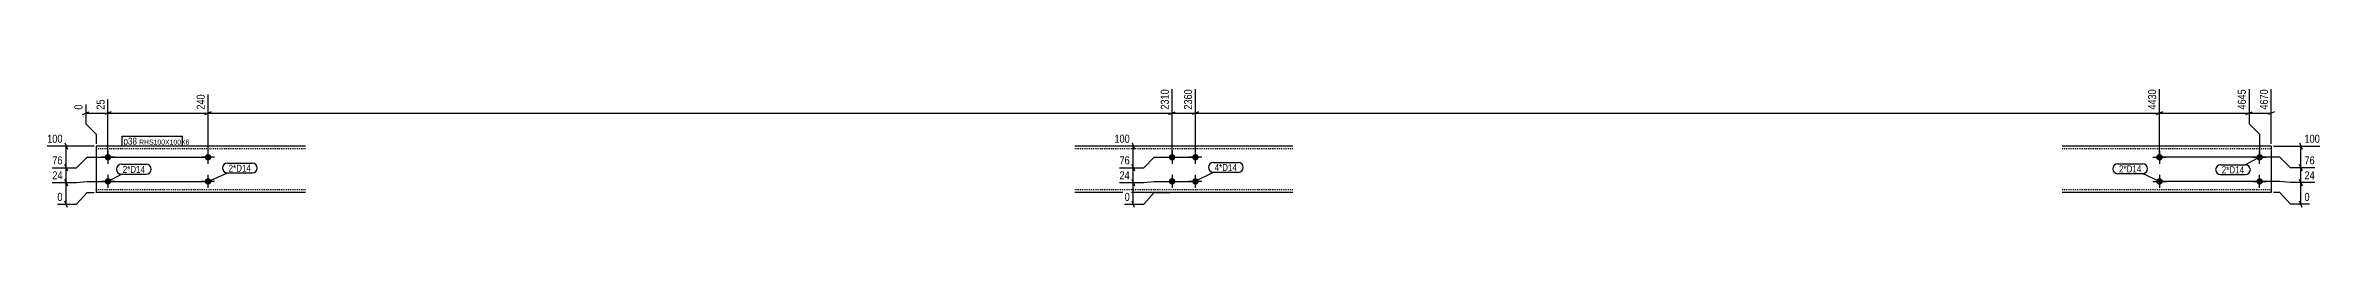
# Model space of a CAD drawing. Header units: millimetres. Extents: x 10 to 16001, y 1 to 271.
# Drawn here: x 10 to 4897, y 14 to 271 of the extents above; entities that cross this region are included whole.
import ezdxf

# ---------------------------------------------------------------- set-up
doc = ezdxf.new("R2010")
doc.units = ezdxf.units.MM
doc.linetypes.add('DXK_LINE_DOT2', pattern=[3.9198, 1.9599, -1.9599])
for name, color, linetype in [('MÅLSÆTNING', 7, 'Continuous'), ('STÅL', 7, 'Continuous'), ('TEKST', 7, 'Continuous')]:
    doc.layers.add(name, color=color, linetype=linetype)
doc.styles.add('Arial Narrow', font='ARIALN.TTF', dxfattribs={"height": 0.2})

msp = doc.modelspace()

# ---------------------------------------------------------------- hatches: boundary and pattern name
at = {"layer": 'STÅL', "linetype": 'Continuous'}
for points in [[(143.9, 114.4, -1), (143.9, 128.4, -1)], [(358.9, 114.4, -1), (358.9, 128.4, -1)], [(2428.9, 128.4, -1), (2428.9, 114.4, -1)], [(2478.9, 114.4, -1), (2478.9, 128.4, -1)], [(4548.9, 128.4, -1), (4548.9, 114.4, -1)], [(4763.9, 128.4, -1), (4763.9, 114.4, -1)], [(143.9, 62.4, -1), (143.9, 76.4, -1)], [(358.9, 62.4, -1), (358.9, 76.4, -1)], [(2428.9, 76.4, -1), (2428.9, 62.4, -1)], [(2478.9, 62.4, -1), (2478.9, 76.4, -1)], [(4548.9, 76.4, -1), (4548.9, 62.4, -1)], [(4763.9, 76.4, -1), (4763.9, 62.4, -1)]]:
    msp.add_hatch(color=3, dxfattribs=at).paths.add_polyline_path(points)

# ---------------------------------------------------------------- linework, layer by layer
at = {"layer": 'MÅLSÆTNING', "color": 7, "linetype": 'Continuous'}
for p, q in [((143.9, 125.9), (143.9, 245.8)), ((143.9, 125.9), (143.9, 245.8)), ((358.9, 125.9), (358.9, 256.8)), ((358.9, 125.9), (358.9, 256.8)), ((2428.9, 125.9), (2428.9, 267.7)), ((2478.9, 125.9), (2478.9, 267.7)), ((2478.9, 125.9), (2478.9, 267.7)), ((4548.9, 125.9), (4548.9, 267.7)), ((4548.9, 125.9), (4548.9, 267.7)), ((4741.4, 267.7), (4741.4, 193.7)), ((4788.9, 150), (4788.9, 267.7)), ((89.6, 213.5), (103.1, 218.9)), ((96.4, 234.8), (96.4, 193.7)), ((96.4, 216.2), (143.9, 216.2)), ((150.6, 218.9), (137.1, 213.5)), ((150.6, 218.9), (137.1, 213.5)), ((143.9, 216.2), (358.9, 216.2)), ((365.6, 218.9), (352.1, 213.5)), ((352.1, 213.5), (365.6, 218.9)), ((2422.1, 213.5), (2435.6, 218.9)), ((2428.9, 216.2), (2478.9, 216.2)), ((2485.6, 218.9), (2472.1, 213.5)), ((2485.6, 218.9), (2472.1, 213.5)), ((2478.9, 216.2), (4548.9, 216.2)), ((4555.6, 218.9), (4542.1, 213.5)), ((4542.1, 213.5), (4555.6, 218.9)), ((4734.6, 213.5), (4748.1, 218.9)), ((4741.4, 216.2), (4788.9, 216.2)), ((4795.7, 218.9), (4782.2, 213.5)), ((51.4, 152.2), (56.8, 138.7)), ((96.4, 193.7), (118.9, 171.2)), ((118.9, 171.2), (118.9, 150)), ((2342.8, 152.2), (2348.2, 138.7)), ((4741.4, 193.7), (4763.9, 171.2)), ((4741.4, 193.7), (4763.9, 171.2)), ((4763.9, 171.2), (4763.9, 125.9)), ((4763.9, 171.2), (4763.9, 125.9)), ((114.4, 145.5), (13.5, 145.5)), ((24.5, 98.9), (76.6, 98.9)), ((24.5, 98.9), (76.6, 98.9)), ((56.8, 92.2), (51.4, 105.7)), ((51.4, 105.7), (56.8, 92.2)), ((54.1, 98.9), (54.1, 145.5)), ((54.1, 66.7), (54.1, 98.9)), ((76.6, 98.9), (99.1, 121.4)), ((76.6, 98.9), (99.1, 121.4)), ((99.1, 121.4), (354.4, 121.4)), ((99.1, 121.4), (354.4, 121.4)), ((2424.4, 145.5), (2305, 145.5)), ((2315.9, 98.9), (2368, 98.9)), ((2315.9, 98.9), (2368, 98.9)), ((2348.2, 92.2), (2342.8, 105.7)), ((2342.8, 105.7), (2348.2, 92.2)), ((2345.5, 98.9), (2345.5, 145.5)), ((2345.5, 66.7), (2345.5, 98.9)), ((2368, 98.9), (2390.5, 121.4)), ((2368, 98.9), (2390.5, 121.4)), ((2390.5, 121.4), (2474.4, 121.4)), ((2390.5, 121.4), (2474.4, 121.4)), ((4807.5, 121.4), (4553.4, 121.4)), ((4807.5, 121.4), (4553.4, 121.4)), ((4830, 98.9), (4807.5, 121.4)), ((4830, 98.9), (4807.5, 121.4)), ((4882.1, 98.9), (4830, 98.9)), ((4849.8, 105.7), (4855.2, 92.2)), ((4852.5, 66.7), (4852.5, 98.9)), ((24.5, 66.7), (76.6, 66.7)), ((24.5, 66.7), (76.6, 66.7)), ((56.8, 60), (51.4, 73.5)), ((51.4, 73.5), (56.8, 60)), ((54.1, 20.3), (54.1, 66.7)), ((76.6, 66.7), (99.1, 69.4)), ((76.6, 66.7), (99.1, 69.4)), ((99.1, 69.4), (354.4, 69.4)), ((99.1, 69.4), (354.4, 69.4)), ((2315.9, 66.7), (2368, 66.7)), ((2315.9, 66.7), (2368, 66.7)), ((2348.2, 60), (2342.8, 73.5)), ((2342.8, 73.5), (2348.2, 60)), ((2345.5, 20.3), (2345.5, 66.7)), ((2368, 66.7), (2390.5, 69.4)), ((2368, 66.7), (2390.5, 69.4)), ((2390.5, 69.4), (2474.4, 69.4)), ((2390.5, 69.4), (2474.4, 69.4)), ((4807.5, 69.4), (4553.4, 69.4)), ((4807.5, 69.4), (4553.4, 69.4)), ((4830, 66.7), (4807.5, 69.4)), ((4830, 66.7), (4807.5, 69.4)), ((4882.1, 66.7), (4830, 66.7)), ((4882.1, 66.7), (4830, 66.7)), ((4855.2, 60), (4849.8, 73.5)), ((4849.8, 73.5), (4855.2, 60)), ((4852.5, 20.3), (4852.5, 66.7)), ((35.4, 20.3), (76.6, 20.3)), ((56.8, 13.5), (51.4, 27)), ((76.6, 20.3), (99.1, 45.5)), ((99.1, 45.5), (114.4, 45.5)), ((2326.9, 20.3), (2368, 20.3)), ((2348.2, 13.5), (2342.8, 27)), ((2368, 20.3), (2390.5, 45.5)), ((2390.5, 45.5), (2424.4, 45.5)), ((4807.5, 45.5), (4793.4, 45.5)), ((4830, 20.3), (4807.5, 45.5)), ((4871.2, 20.3), (4830, 20.3)), ((4855.2, 13.5), (4849.8, 27))]:
    msp.add_line(p, q, dxfattribs=at)
at = {"layer": 'STÅL', "color": 2, "linetype": 'Continuous'}
for p, q in [((567.9, 145.5), (118.9, 145.5)), ((118.9, 145.5), (118.9, 46.4)), ((2687.9, 145.5), (2219.9, 145.5)), ((4788.9, 145.5), (4339.9, 145.5)), ((4788.9, 145.5), (4788.9, 144.5)), ((4788.9, 144.5), (4788.9, 141.9)), ((4788.9, 141.9), (4788.9, 45.5)), ((118.9, 45.5), (118.9, 46.4)), ((567.9, 45.5), (118.9, 45.5)), ((2687.9, 45.5), (2219.9, 45.5)), ((4788.9, 45.5), (4339.9, 45.5))]:
    msp.add_line(p, q, dxfattribs=at)
at = {"layer": 'STÅL', "color": 7, "linetype": 'DXK_LINE_DOT2'}
for p, q in [((567.9, 139.5), (118.9, 139.5)), ((2687.9, 139.5), (2219.9, 139.5)), ((4788.9, 139.5), (4339.9, 139.5)), ((118.9, 51.5), (118.9, 51.9)), ((567.9, 51.5), (118.9, 51.5)), ((2687.9, 51.5), (2219.9, 51.5)), ((4788.9, 51.5), (4339.9, 51.5)), ((4788.9, 51.5), (4788.9, 51.9))]:
    msp.add_line(p, q, dxfattribs=at)
at = {"layer": 'STÅL', "color": 3, "linetype": 'Continuous'}
for p, q in [((157.9, 121.4), (129.9, 121.4)), ((143.9, 135.4), (143.9, 107.4)), ((372.9, 121.4), (344.9, 121.4)), ((358.9, 107.4), (358.9, 135.4)), ((2414.9, 121.4), (2442.9, 121.4)), ((2428.9, 135.4), (2428.9, 107.4)), ((2492.9, 121.4), (2464.9, 121.4)), ((2478.9, 107.4), (2478.9, 135.4)), ((4534.9, 121.4), (4562.9, 121.4)), ((4548.9, 135.4), (4548.9, 107.4)), ((4749.9, 121.4), (4777.9, 121.4)), ((4763.9, 107.4), (4763.9, 135.4)), ((157.9, 69.4), (129.9, 69.4)), ((143.9, 83.4), (143.9, 55.4)), ((372.9, 69.4), (344.9, 69.4)), ((358.9, 55.4), (358.9, 83.4)), ((2414.9, 69.4), (2442.9, 69.4)), ((2428.9, 83.4), (2428.9, 55.4)), ((2492.9, 69.4), (2464.9, 69.4)), ((2478.9, 55.4), (2478.9, 83.4)), ((4534.9, 69.4), (4562.9, 69.4)), ((4548.9, 83.4), (4548.9, 55.4)), ((4749.9, 69.4), (4777.9, 69.4)), ((4763.9, 55.4), (4763.9, 83.4))]:
    msp.add_line(p, q, dxfattribs=at)

# ---------------------------------------------------------------- wipeouts: each hides what was drawn before it
at = {"color": 0}
for points in [[(451, 90.3), (451, 106), (403, 106), (403, 90.3)], [(2568, 91.7), (2568, 107.4), (2520.1, 107.4), (2520.1, 91.7)], [(4510, 88.8), (4510, 104.5), (4462, 104.5), (4462, 88.8)]]:
    msp.add_wipeout(points, dxfattribs=at).dxf.layer = 'TEKST'

# ---------------------------------------------------------------- next in the draw order: wipeouts: each hides what was drawn before it
at = {"color": 0, "linetype": 'Continuous'}
for points in [[(140.3, 249.4), (115.1, 249.4), (115.1, 220.3), (140.3, 220.3)], [(2475.3, 271.3), (2450.1, 271.3), (2450.1, 220.3), (2475.3, 220.3)], [(4785.3, 271.3), (4760.1, 271.3), (4760.1, 220.3), (4785.3, 220.3)], [(50, 149.1), (50, 174.3), (9.9, 174.3), (9.9, 149.1)], [(2341.5, 149.1), (2341.5, 174.3), (2301.4, 174.3), (2301.4, 149.1)], [(4885.7, 102.5), (4885.7, 127.7), (4856.6, 127.7), (4856.6, 102.5)]]:
    msp.add_wipeout(points, dxfattribs=at).dxf.layer = 'MÅLSÆTNING'
at = {"color": 0}
for points in [[(206.2, 148.6), (206.2, 164.4), (177.4, 164.4), (177.4, 148.6)], [(223.5, 87.8), (223.5, 103.6), (175.6, 103.6), (175.6, 87.8)], [(451, 90.3), (451, 106), (403, 106), (403, 90.3)], [(2568, 91.7), (2568, 107.4), (2520.1, 107.4), (2520.1, 91.7)], [(4510, 88.8), (4510, 104.5), (4462, 104.5), (4462, 88.8)], [(4730.7, 86.8), (4730.7, 102.5), (4682.7, 102.5), (4682.7, 86.8)]]:
    msp.add_wipeout(points, dxfattribs=at).dxf.layer = 'TEKST'

# ---------------------------------------------------------------- next in the draw order: linework, layer by layer
at = {"layer": 'MÅLSÆTNING', "color": 7, "linetype": 'Continuous'}
for p, q in [((2428.9, 125.9), (2428.9, 267.7)), ((4741.4, 267.7), (4741.4, 193.7)), ((358.9, 216.2), (2428.9, 216.2)), ((2422.1, 213.5), (2435.6, 218.9)), ((4548.9, 216.2), (4741.4, 216.2)), ((4734.6, 213.5), (4748.1, 218.9)), ((4849.8, 152.2), (4855.2, 138.7)), ((4793.4, 145.5), (4893.1, 145.5)), ((4882.1, 98.9), (4830, 98.9)), ((4855.2, 92.2), (4849.8, 105.7)), ((4852.5, 98.9), (4852.5, 145.5))]:
    msp.add_line(p, q, dxfattribs=at)
at = {"layer": 'TEKST', "color": 7, "linetype": 'Continuous'}
for p, q in [((400.3, 108.7), (453.7, 108.7)), ((2517.4, 110.1), (2570.7, 110.1)), ((4459.3, 107.2), (4512.7, 107.2)), ((358.9, 69.4), (400.3, 87.6)), ((400.3, 87.6), (453.7, 87.6)), ((2476.9, 69.4), (2517.4, 89)), ((2517.4, 89), (2570.7, 89)), ((4459.3, 86.1), (4512.7, 86.1)), ((4548.9, 69.4), (4512.7, 86.1))]:
    msp.add_line(p, q, dxfattribs=at)
for centre, start, end in [((400.3, 98.2), 90, 270), ((453.7, 98.2), 270, 90), ((2517.4, 99.5), 90, 270), ((2570.7, 99.5), 270, 90), ((4459.3, 96.6), 90, 270), ((4512.7, 96.6), 270, 90)]:
    msp.add_arc(centre, 10.6, start, end, dxfattribs=at)

# ---------------------------------------------------------------- next in the draw order: texts
at = {"layer": 'MÅLSÆTNING', "color": 3, "linetype": 'Continuous', "style": 'Arial Narrow'}
for s, p in [('25', (136.7, 223.9)), ('2360', (2471.7, 223.9)), ('4670', (4781.7, 223.9))]:
    msp.add_text(s, height=17.18, rotation=90.0002, dxfattribs=at).set_placement(p)
for s, p in [('100', (13.5, 152.7)), ('100', (2305, 152.7)), ('76', (4860.2, 106.1))]:
    msp.add_text(s, height=17.18, dxfattribs=at).set_placement(p)
at = {"layer": 'TEKST', "color": 3, "style": 'Arial Narrow'}
for s, p in [('2*D14', (403, 90.3)), ('4*D14', (2520.1, 91.7)), ('2*D14', (4462, 88.8))]:
    msp.add_text(s, height=15.03, dxfattribs=at).set_placement(p)

# ---------------------------------------------------------------- next in the draw order: wipeouts: each hides what was drawn before it
at = {"color": 0, "linetype": 'Continuous'}
for points in [[(92.8, 238.4), (67.6, 238.4), (67.6, 220.3), (92.8, 220.3)], [(50, 102.5), (50, 127.7), (20.9, 127.7), (20.9, 102.5)], [(2341.5, 102.5), (2341.5, 127.7), (2312.3, 127.7), (2312.3, 102.5)]]:
    msp.add_wipeout(points, dxfattribs=at).dxf.layer = 'MÅLSÆTNING'
at = {"color": 0}
for points in [[(206.2, 148.6), (206.2, 164.4), (177.4, 164.4), (177.4, 148.6)], [(223.5, 87.8), (223.5, 103.6), (175.6, 103.6), (175.6, 87.8)], [(4730.7, 86.8), (4730.7, 102.5), (4682.7, 102.5), (4682.7, 86.8)]]:
    msp.add_wipeout(points, dxfattribs=at).dxf.layer = 'TEKST'

# ---------------------------------------------------------------- next in the draw order: linework, layer by layer
at = {"layer": 'TEKST', "color": 7, "linetype": 'Continuous'}
for p, q in [((174.7, 145.9), (174.7, 167.1)), ((172.9, 106.3), (226.2, 106.3)), ((4680, 105.2), (4733.4, 105.2)), ((4763.9, 121.4), (4733.4, 105.2)), ((143.9, 69.4), (172.9, 85.1)), ((172.9, 85.1), (226.2, 85.1)), ((4680, 84.1), (4733.4, 84.1))]:
    msp.add_line(p, q, dxfattribs=at)
for centre, start, end in [((172.9, 95.7), 90, 270), ((226.2, 95.7), 270, 90), ((4680, 94.7), 90, 270), ((4733.4, 94.7), 270, 90)]:
    msp.add_arc(centre, 10.6, start, end, dxfattribs=at)

# ---------------------------------------------------------------- next in the draw order: texts
at = {"layer": 'MÅLSÆTNING', "color": 3, "linetype": 'Continuous', "style": 'Arial Narrow'}
msp.add_text('0', height=17.2, rotation=90.0002, dxfattribs=at).set_placement((89.2, 223.9))
for p in [(24.5, 106.1), (2315.9, 106.1)]:
    msp.add_text('76', height=17.18, dxfattribs=at).set_placement(p)
at = {"layer": 'TEKST', "color": 3, "style": 'Arial Narrow'}
for p in [(175.6, 87.8), (4682.7, 86.8)]:
    msp.add_text('2*D14', height=15.03, dxfattribs=at).set_placement(p)

# ---------------------------------------------------------------- next in the draw order: wipeouts: each hides what was drawn before it
at = {"color": 0, "linetype": 'Continuous'}
for points in [[(355.3, 260.4), (330.1, 260.4), (330.1, 220.3), (355.3, 220.3)], [(2425.3, 271.3), (2400.1, 271.3), (2400.1, 220.3), (2425.3, 220.3)], [(4545.3, 271.3), (4520.1, 271.3), (4520.1, 220.3), (4545.3, 220.3)], [(4737.8, 271.3), (4712.6, 271.3), (4712.6, 220.3), (4737.8, 220.3)], [(4896.7, 149.1), (4896.7, 174.3), (4856.6, 174.3), (4856.6, 149.1)], [(4885.7, 70.3), (4885.7, 95.5), (4856.6, 95.5), (4856.6, 70.3)]]:
    msp.add_wipeout(points, dxfattribs=at).dxf.layer = 'MÅLSÆTNING'
at = {"color": 0}
msp.add_wipeout([(301.3, 148.6), (301.3, 159.9), (210.9, 159.9), (210.9, 148.6)], dxfattribs=at).dxf.layer = 'TEKST'

# ---------------------------------------------------------------- next in the draw order: texts
at = {"layer": 'MÅLSÆTNING', "color": 3, "linetype": 'Continuous', "style": 'Arial Narrow'}
for s, p in [('240', (351.7, 223.9)), ('2310', (2421.7, 223.9)), ('4430', (4541.7, 223.9)), ('4645', (4734.2, 223.9))]:
    msp.add_text(s, height=17.18, rotation=90.0002, dxfattribs=at).set_placement(p)
for s, p in [('100', (4860.2, 152.7)), ('24', (4860.2, 73.9))]:
    msp.add_text(s, height=17.18, dxfattribs=at).set_placement(p)

# ---------------------------------------------------------------- next in the draw order: wipeouts: each hides what was drawn before it
at = {"color": 0, "linetype": 'Continuous'}
for points in [[(50, 70.3), (50, 95.5), (20.9, 95.5), (20.9, 70.3)], [(2341.5, 70.3), (2341.5, 95.5), (2312.3, 95.5), (2312.3, 70.3)], [(4874.8, 23.9), (4874.8, 49.1), (4856.6, 49.1), (4856.6, 23.9)]]:
    msp.add_wipeout(points, dxfattribs=at).dxf.layer = 'MÅLSÆTNING'
at = {"color": 0}
msp.add_wipeout([(301.3, 148.6), (301.3, 159.9), (210.9, 159.9), (210.9, 148.6)], dxfattribs=at).dxf.layer = 'TEKST'

# ---------------------------------------------------------------- next in the draw order: linework, layer by layer
at = {"layer": 'TEKST', "color": 7, "linetype": 'Continuous'}
for p, q in [((174.7, 167.1), (304, 167.1)), ((304, 145.9), (304, 167.1)), ((174.7, 145.9), (304, 145.9))]:
    msp.add_line(p, q, dxfattribs=at)

# ---------------------------------------------------------------- next in the draw order: texts
at = {"layer": 'MÅLSÆTNING', "color": 3, "linetype": 'Continuous', "style": 'Arial Narrow'}
for s, height, p in [('24', 17.18, (24.5, 73.9)), ('24', 17.18, (2315.9, 73.9)), ('0', 17.2, (4860.2, 27.5))]:
    msp.add_text(s, height=height, dxfattribs=at).set_placement(p)
at = {"layer": 'TEKST', "color": 3, "style": 'Arial Narrow'}
for s, height, p in [('p38', 15.03, (177.4, 148.6)), ('RHS100X100X6', 10.737, (210.9, 148.6))]:
    msp.add_text(s, height=height, dxfattribs=at).set_placement(p)

# ---------------------------------------------------------------- next in the draw order: wipeouts: each hides what was drawn before it
at = {"color": 0, "linetype": 'Continuous'}
for points in [[(50, 23.9), (50, 49.1), (31.8, 49.1), (31.8, 23.9)], [(2341.5, 23.9), (2341.5, 49.1), (2323.3, 49.1), (2323.3, 23.9)]]:
    msp.add_wipeout(points, dxfattribs=at).dxf.layer = 'MÅLSÆTNING'

# ---------------------------------------------------------------- next in the draw order: texts
at = {"layer": 'MÅLSÆTNING', "color": 3, "linetype": 'Continuous', "style": 'Arial Narrow'}
for p in [(35.4, 27.5), (2326.9, 27.5)]:
    msp.add_text('0', height=17.2, dxfattribs=at).set_placement(p)

doc.saveas('drawing.dxf')
